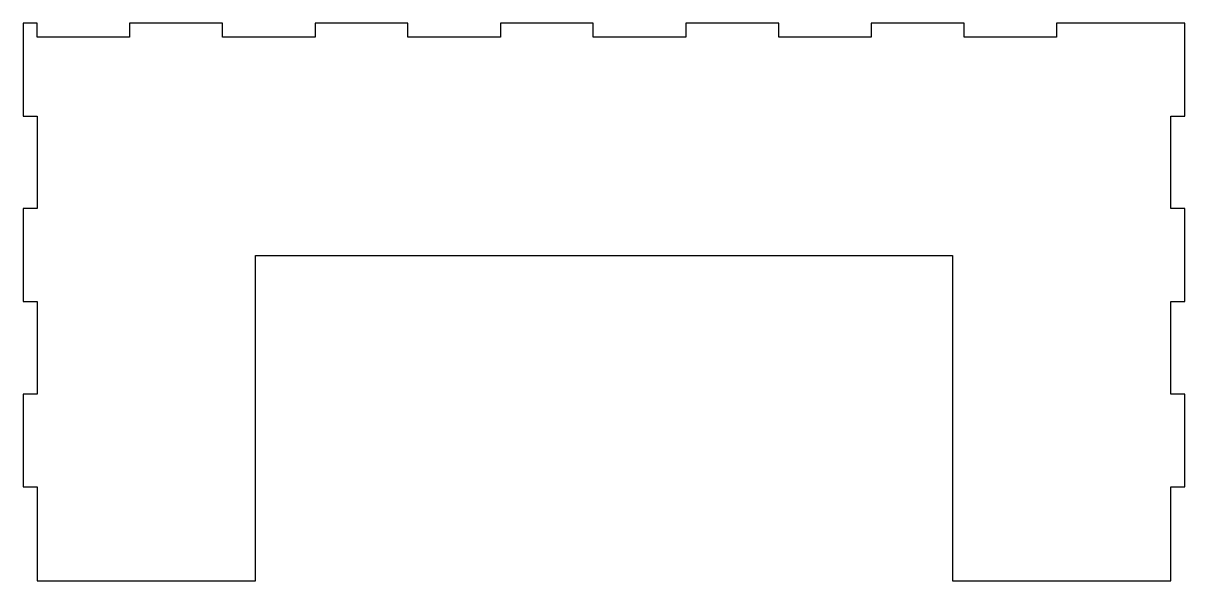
# Model space of a CAD drawing. Header units: millimetres. Extents: x -38 to 212, y -66 to 54.
import ezdxf

# ---------------------------------------------------------------- set-up
doc = ezdxf.new("R2010")
doc.units = ezdxf.units.MM

msp = doc.modelspace()

# ---------------------------------------------------------------- linework, layer by layer
msp.add_lwpolyline([(162.31, 3.89), (162.31, -66.11), (209.31, -66.11), (209.31, -45.91), (212.31, -45.91), (212.31, -25.91), (209.31, -25.91), (209.31, -6.01), (212.31, -6.01), (212.31, 13.99), (209.31, 13.99), (209.31, 33.89), (212.31, 33.89), (212.31, 53.89), (184.71, 53.89), (184.71, 50.89), (164.81, 50.89), (164.81, 53.89), (144.81, 53.89), (144.81, 50.89), (124.91, 50.89), (124.91, 53.89), (104.91, 53.89), (104.91, 50.89), (85.01, 50.89), (85.01, 53.89), (65.01, 53.89), (65.01, 50.89), (45.11, 50.89), (45.11, 53.89), (25.11, 53.89), (25.11, 50.89), (5.21, 50.89), (5.21, 53.89), (-14.79, 53.89), (-14.79, 50.89), (-34.69, 50.89), (-34.69, 53.89), (-37.69, 53.89), (-37.69, 33.89), (-34.69, 33.89), (-34.69, 13.99), (-37.69, 13.99), (-37.69, -6.01), (-34.69, -6.01), (-34.69, -25.91), (-37.69, -25.91), (-37.69, -45.91), (-34.69, -45.91), (-34.69, -66.11), (12.31, -66.11), (12.31, 3.89)], close=True)

doc.saveas('drawing.dxf')
